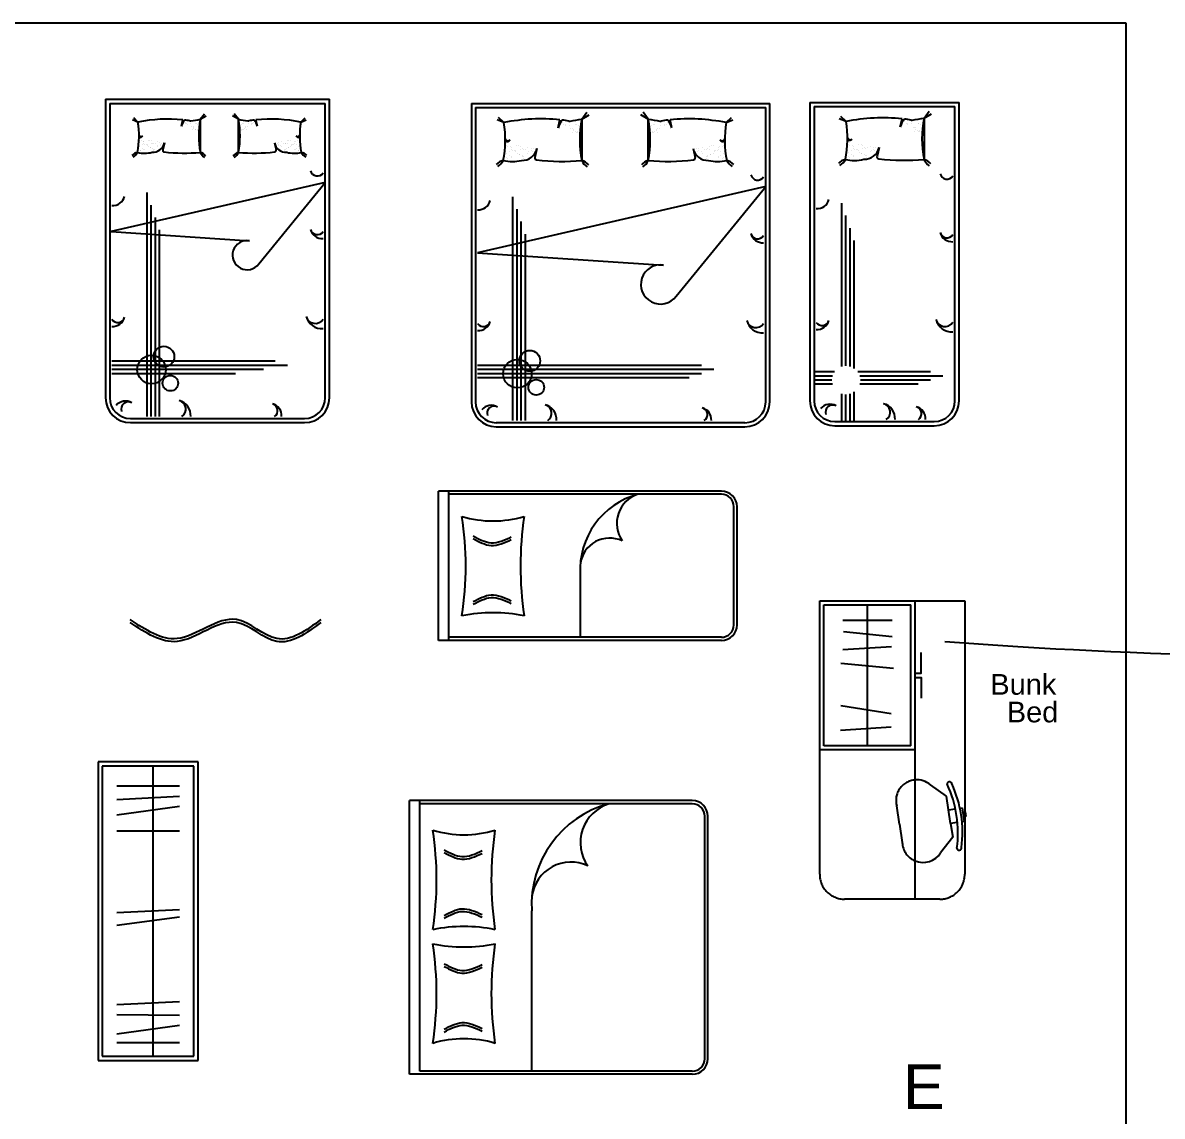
# Model space of a CAD drawing. Header units: metres. Extents: x 3586 to 7307, y 3108 to 6437.
# Drawn here: x 4051.414 to 4052.175, y 3261.64 to 3262.37 of the extents above; entities that cross this region are included whole.
import ezdxf

# ---------------------------------------------------------------- set-up
doc = ezdxf.new("R2010")
doc.units = ezdxf.units.M
doc.linetypes.add('ACAD_ISO03W100', pattern=[30, 12, -18])
doc.layers.add('FURNITURE', color=40, linetype='Continuous')
doc.styles.get("Standard").update_dxf_attribs({"font": 'arial.ttf'})

msp = doc.modelspace()

# ---------------------------------------------------------------- linework, layer by layer
for p, q in [((4050.73309, 3262.36975), (4052.15091, 3262.36975)), ((4052.15091, 3262.36975), (4052.15091, 3261.08628)), ((4051.69211, 3261.9575), (4051.69211, 3262.05711)), ((4051.88096, 3262.05711), (4051.69211, 3262.05711)), ((4051.69903, 3261.9575), (4051.69903, 3262.05711)), ((4051.88096, 3262.05504), (4051.69903, 3262.05504)), ((4051.88926, 3261.96788), (4051.88926, 3262.04674)), ((4051.89134, 3261.96788), (4051.89134, 3262.04674)), ((4051.78668, 3262.00148), (4051.78668, 3261.95957)), ((4051.88096, 3261.9575), (4051.69211, 3261.9575)), ((4051.88096, 3261.95957), (4051.69903, 3261.95957)), ((4051.8615, 3261.85054), (4051.67265, 3261.85054)), ((4051.67265, 3261.66792), (4051.67265, 3261.85054)), ((4051.67956, 3261.66999), (4051.67956, 3261.85054)), ((4051.8615, 3261.84847), (4051.67956, 3261.84847)), ((4051.8698, 3261.67829), (4051.8698, 3261.84017)), ((4051.87188, 3261.67829), (4051.87188, 3261.84017)), ((4051.75432, 3261.66999), (4051.75432, 3261.77706)), ((4051.8615, 3261.66792), (4051.67265, 3261.66792)), ((4051.8615, 3261.66999), (4051.67956, 3261.66999))]:
    msp.add_line(p, q)
for centre, radius, start, end in [((4051.88096, 3262.04674), 0.01038, 0, 90), ((4051.83878, 3262.0046), 0.05219, 104.88742, 183.42478), ((4051.8314, 3262.03559), 0.02036, 107.23259, 215.09009), ((4051.88096, 3262.04674), 0.0083, 0, 90), ((4051.48973, 3262.00712), 0.2205, 351.33899, 8.66101), ((4051.72847, 3262.10843), 0.0712, 253.05424, 286.94576), ((4051.972, 3262.00712), 0.22524, 171.52248, 188.47752), ((4051.80624, 3262.00617), 0.01965, 64.3533, 172.88125), ((4051.72847, 3261.8718), 0.1042, 78.51232, 101.48768), ((4051.88096, 3261.96788), 0.01038, 270, 0), ((4051.88096, 3261.96788), 0.0083, 270, 0), ((4051.8615, 3261.84017), 0.01038, 0, 90), ((4051.82379, 3261.78122), 0.06959, 104.88742, 183.42478), ((4051.81395, 3261.82254), 0.02715, 107.23259, 215.09009), ((4051.8615, 3261.84017), 0.0083, 0, 90), ((4051.70901, 3261.89896), 0.0712, 253.05424, 286.94576), ((4051.47027, 3261.79765), 0.2205, 351.33899, 8.66101), ((4051.95253, 3261.79765), 0.22524, 171.52248, 188.47752), ((4051.7804, 3261.78332), 0.0262, 64.3533, 172.88125), ((4051.70901, 3261.66232), 0.1042, 78.51232, 101.48768), ((4051.70901, 3261.85708), 0.1042, 258.51232, 281.48768), ((4051.47027, 3261.72176), 0.2205, 351.33899, 8.66101), ((4051.95253, 3261.72176), 0.22524, 171.52248, 188.47752), ((4051.70901, 3261.62044), 0.0712, 73.05424, 106.94576), ((4051.8615, 3261.67829), 0.01038, 270, 0), ((4051.8615, 3261.67829), 0.0083, 270, 0)]:
    msp.add_arc(centre, radius, start, end)
for points in [[(4051.71529, 3262.0272), (4051.72713, 3262.0227), (4051.74066, 3262.02664)], [(4051.71529, 3262.02542), (4051.72713, 3262.02091), (4051.74066, 3262.02485)], [(4051.71529, 3261.98338), (4051.72713, 3261.98789), (4051.74066, 3261.98395)], [(4051.71529, 3261.9816), (4051.72713, 3261.9861), (4051.74066, 3261.98216)], [(4051.61354, 3261.97138), (4051.584, 3261.95871), (4051.55718, 3261.97138), (4051.51762, 3261.95871), (4051.48625, 3261.97138)], [(4051.61354, 3261.96943), (4051.584, 3261.95676), (4051.55718, 3261.96943), (4051.51762, 3261.95676), (4051.48625, 3261.96943)], [(4051.69583, 3261.81773), (4051.70767, 3261.81323), (4051.7212, 3261.81717)], [(4051.69583, 3261.81595), (4051.70767, 3261.81144), (4051.7212, 3261.81538)], [(4051.69583, 3261.77391), (4051.70767, 3261.77842), (4051.7212, 3261.77447)], [(4051.69583, 3261.77213), (4051.70767, 3261.77663), (4051.7212, 3261.77269)], [(4051.69583, 3261.74173), (4051.70767, 3261.73722), (4051.7212, 3261.74116)], [(4051.69583, 3261.73994), (4051.70767, 3261.73544), (4051.7212, 3261.73938)], [(4051.69583, 3261.69791), (4051.70767, 3261.70241), (4051.7212, 3261.69847)], [(4051.69583, 3261.69612), (4051.70767, 3261.70063), (4051.7212, 3261.69669)]]:
    msp.add_spline(points, degree=3)
at = {"start_tangent": (0.997724, -0.067434), "end_tangent": (-1, 0)}
msp.add_spline([(4052.03012, 3261.95671), (4052.08237, 3261.95318), (4052.70148, 3261.9358)], degree=3, dxfattribs=at)
at = {"layer": 'FURNITURE'}
for p, q in [((4051.46975, 3262.31868), (4051.46975, 3262.11945)), ((4051.46975, 3262.31868), (4051.61917, 3262.31868)), ((4051.47252, 3262.31591), (4051.47252, 3262.11945)), ((4051.47252, 3262.31591), (4051.6164, 3262.31591)), ((4051.6164, 3262.11945), (4051.6164, 3262.31591)), ((4051.61917, 3262.11945), (4051.61917, 3262.31868)), ((4051.71402, 3262.31591), (4051.71402, 3262.11668)), ((4051.71402, 3262.31591), (4051.91325, 3262.31591)), ((4051.91325, 3262.11668), (4051.91325, 3262.31591)), ((4051.94001, 3262.31662), (4051.94001, 3262.11739)), ((4051.94001, 3262.31662), (4052.03963, 3262.31662)), ((4052.03963, 3262.11739), (4052.03963, 3262.31662)), ((4051.53302, 3262.30535), (4051.53576, 3262.309)), ((4051.53302, 3262.30535), (4051.53695, 3262.30761)), ((4051.55846, 3262.30535), (4051.55453, 3262.30761)), ((4051.55846, 3262.30535), (4051.55572, 3262.309)), ((4051.71679, 3262.31314), (4051.71679, 3262.11668)), ((4051.71679, 3262.31314), (4051.91048, 3262.31314)), ((4051.78774, 3262.30546), (4051.79116, 3262.31002)), ((4051.78774, 3262.30546), (4051.79265, 3262.30829)), ((4051.83203, 3262.30546), (4051.82712, 3262.30829)), ((4051.83203, 3262.30546), (4051.82861, 3262.31002)), ((4051.91048, 3262.11668), (4051.91048, 3262.31314)), ((4051.94278, 3262.31386), (4051.94278, 3262.11739)), ((4051.94278, 3262.31386), (4052.03686, 3262.31386)), ((4051.96414, 3262.30386), (4051.9606, 3262.30727)), ((4052.01619, 3262.30617), (4052.01962, 3262.31073)), ((4052.01619, 3262.30617), (4052.02111, 3262.309)), ((4052.03686, 3262.11739), (4052.03686, 3262.31386)), ((4051.49138, 3262.3035), (4051.48773, 3262.30494)), ((4051.49138, 3262.3035), (4051.48854, 3262.30623)), ((4051.52035, 3262.30072), (4051.52135, 3262.30498)), ((4051.5212, 3262.30032), (4051.5212, 3262.30032)), ((4051.52166, 3262.30329), (4051.52166, 3262.30329)), ((4051.52281, 3262.30344), (4051.52281, 3262.30344)), ((4051.5234, 3262.30261), (4051.5234, 3262.30261)), ((4051.52366, 3262.3046), (4051.52366, 3262.3046)), ((4051.52405, 3262.30251), (4051.52405, 3262.30251)), ((4051.52407, 3262.30423), (4051.52407, 3262.30423)), ((4051.52433, 3262.30201), (4051.52433, 3262.30201)), ((4051.52582, 3262.30384), (4051.52582, 3262.30384)), ((4051.52628, 3262.30221), (4051.52628, 3262.30221)), ((4051.52718, 3262.30053), (4051.52718, 3262.30053)), ((4051.52762, 3262.30407), (4051.52762, 3262.30407)), ((4051.5282, 3262.30045), (4051.5282, 3262.30045)), ((4051.52861, 3262.30007), (4051.52861, 3262.30007)), ((4051.52872, 3262.29922), (4051.52872, 3262.29922)), ((4051.52877, 3262.30423), (4051.52877, 3262.30423)), ((4051.52985, 3262.30258), (4051.52985, 3262.30258)), ((4051.53029, 3262.30262), (4051.53029, 3262.30262)), ((4051.53123, 3262.30202), (4051.53123, 3262.30202)), ((4051.53178, 3262.30462), (4051.53178, 3262.30462)), ((4051.5327, 3262.30477), (4051.5327, 3262.30477)), ((4051.57113, 3262.30072), (4051.57013, 3262.30498)), ((4051.6001, 3262.3035), (4051.60294, 3262.30623)), ((4051.6001, 3262.3035), (4051.60375, 3262.30494)), ((4051.73569, 3262.30315), (4051.73113, 3262.30494)), ((4051.73569, 3262.30315), (4051.73214, 3262.30656)), ((4051.7719, 3262.29967), (4051.77315, 3262.30499)), ((4051.77296, 3262.29917), (4051.77296, 3262.29917)), ((4051.77354, 3262.30288), (4051.77354, 3262.30288)), ((4051.77498, 3262.30307), (4051.77498, 3262.30307)), ((4051.77571, 3262.30203), (4051.77571, 3262.30203)), ((4051.77604, 3262.30452), (4051.77604, 3262.30452)), ((4051.77653, 3262.3019), (4051.77653, 3262.3019)), ((4051.77655, 3262.30406), (4051.77655, 3262.30406)), ((4051.77688, 3262.30128), (4051.77688, 3262.30128)), ((4051.77874, 3262.30357), (4051.77874, 3262.30357)), ((4051.77931, 3262.30153), (4051.77931, 3262.30153)), ((4051.78044, 3262.29943), (4051.78044, 3262.29943)), ((4051.78099, 3262.30386), (4051.78099, 3262.30386)), ((4051.78172, 3262.29933), (4051.78172, 3262.29933)), ((4051.78243, 3262.30405), (4051.78243, 3262.30405)), ((4051.78377, 3262.302), (4051.78377, 3262.302)), ((4051.78433, 3262.30204), (4051.78433, 3262.30204)), ((4051.7855, 3262.3013), (4051.7855, 3262.3013)), ((4051.78619, 3262.30455), (4051.78619, 3262.30455)), ((4051.78734, 3262.30473), (4051.78734, 3262.30473)), ((4051.84787, 3262.29967), (4051.84662, 3262.30499)), ((4051.88408, 3262.30315), (4051.88763, 3262.30656)), ((4051.88408, 3262.30315), (4051.88864, 3262.30494)), ((4051.96414, 3262.30386), (4051.95959, 3262.30565)), ((4052.00036, 3262.30038), (4052.00161, 3262.30571)), ((4052.00142, 3262.29988), (4052.00142, 3262.29988)), ((4052.002, 3262.3036), (4052.002, 3262.3036)), ((4052.00344, 3262.30378), (4052.00344, 3262.30378)), ((4052.00417, 3262.30274), (4052.00417, 3262.30274)), ((4052.0045, 3262.30524), (4052.0045, 3262.30524)), ((4052.00499, 3262.30261), (4052.00499, 3262.30261)), ((4052.00501, 3262.30477), (4052.00501, 3262.30477)), ((4052.00533, 3262.302), (4052.00533, 3262.302)), ((4052.0072, 3262.30428), (4052.0072, 3262.30428)), ((4052.00776, 3262.30225), (4052.00776, 3262.30225)), ((4052.00889, 3262.30015), (4052.00889, 3262.30015)), ((4052.00945, 3262.30458), (4052.00945, 3262.30458)), ((4052.01017, 3262.30004), (4052.01017, 3262.30004)), ((4052.01068, 3262.29957), (4052.01068, 3262.29957)), ((4052.01089, 3262.30477), (4052.01089, 3262.30477)), ((4052.01223, 3262.30271), (4052.01223, 3262.30271)), ((4052.01278, 3262.30276), (4052.01278, 3262.30276)), ((4052.01395, 3262.30201), (4052.01395, 3262.30201)), ((4052.01464, 3262.30526), (4052.01464, 3262.30526)), ((4052.0158, 3262.30544), (4052.0158, 3262.30544)), ((4051.493, 3262.2925), (4051.493, 3262.2925)), ((4051.52786, 3262.29837), (4051.52786, 3262.29837)), ((4051.52966, 3262.29861), (4051.52966, 3262.29861)), ((4051.52999, 3262.29831), (4051.52999, 3262.29831)), ((4051.53081, 3262.29876), (4051.53081, 3262.29876)), ((4051.53081, 3262.29805), (4051.53081, 3262.29805)), ((4051.78129, 3262.29674), (4051.78129, 3262.29674)), ((4051.78223, 3262.29886), (4051.78223, 3262.29886)), ((4051.78236, 3262.29779), (4051.78236, 3262.29779)), ((4051.78354, 3262.29704), (4051.78354, 3262.29704)), ((4051.78395, 3262.29666), (4051.78395, 3262.29666)), ((4051.78498, 3262.29723), (4051.78498, 3262.29723)), ((4051.78498, 3262.29634), (4051.78498, 3262.29634)), ((4052.00975, 3262.29745), (4052.00975, 3262.29745)), ((4052.01082, 3262.2985), (4052.01082, 3262.2985)), ((4052.012, 3262.29775), (4052.012, 3262.29775)), ((4052.0124, 3262.29738), (4052.0124, 3262.29738)), ((4052.01344, 3262.29794), (4052.01344, 3262.29794)), ((4052.01344, 3262.29705), (4052.01344, 3262.29705)), ((4051.49251, 3262.29146), (4051.49251, 3262.29146)), ((4051.49259, 3262.29148), (4051.49259, 3262.29148)), ((4051.49273, 3262.28721), (4051.49273, 3262.28721)), ((4051.49281, 3262.28463), (4051.49281, 3262.28463)), ((4051.49322, 3262.28426), (4051.49322, 3262.28426)), ((4051.49344, 3262.29086), (4051.49344, 3262.29086)), ((4051.49415, 3262.28821), (4051.49415, 3262.28821)), ((4051.49429, 3262.28591), (4051.49429, 3262.28591)), ((4051.49493, 3262.29073), (4051.49493, 3262.29073)), ((4051.49523, 3262.28532), (4051.49523, 3262.28532)), ((4051.49534, 3262.29036), (4051.49534, 3262.29036)), ((4051.4954, 3262.28926), (4051.4954, 3262.28926)), ((4051.49553, 3262.28499), (4051.49553, 3262.28499)), ((4051.49595, 3262.28844), (4051.49595, 3262.28844)), ((4051.4971, 3262.28859), (4051.4971, 3262.28859)), ((4051.49754, 3262.28834), (4051.49754, 3262.28834)), ((4051.49783, 3262.28807), (4051.49783, 3262.28807)), ((4051.49825, 3262.29145), (4051.49825, 3262.29145)), ((4051.49839, 3262.28718), (4051.49839, 3262.28718)), ((4051.4994, 3262.29147), (4051.4994, 3262.29147)), ((4051.49947, 3262.28657), (4051.49947, 3262.28657)), ((4051.49987, 3262.2862), (4051.49987, 3262.2862)), ((4051.50011, 3262.28899), (4051.50011, 3262.28899)), ((4051.50033, 3262.29087), (4051.50033, 3262.29087)), ((4051.50119, 3262.28593), (4051.50119, 3262.28593)), ((4051.50137, 3262.28947), (4051.50137, 3262.28947)), ((4051.50151, 3262.28521), (4051.50151, 3262.28521)), ((4051.50191, 3262.28923), (4051.50191, 3262.28923)), ((4051.50208, 3262.28418), (4051.50208, 3262.28418)), ((4051.50212, 3262.28533), (4051.50212, 3262.28533)), ((4051.50306, 3262.28938), (4051.50306, 3262.28938)), ((4051.50418, 3262.28726), (4051.50418, 3262.28726)), ((4051.5042, 3262.29028), (4051.5042, 3262.29028)), ((4051.50472, 3262.28808), (4051.50472, 3262.28808)), ((4051.50607, 3262.28977), (4051.50607, 3262.28977)), ((4051.50612, 3262.28852), (4051.50612, 3262.28852)), ((4051.50653, 3262.28814), (4051.50653, 3262.28814)), ((4051.50704, 3262.28945), (4051.50704, 3262.28945)), ((4051.50902, 3262.28962), (4051.50792, 3262.28493)), ((4051.58247, 3262.28962), (4051.58357, 3262.28493)), ((4051.7371, 3262.28809), (4051.7371, 3262.28809)), ((4051.7372, 3262.28812), (4051.7372, 3262.28812)), ((4051.73772, 3262.28939), (4051.73772, 3262.28939)), ((4051.73826, 3262.28735), (4051.73826, 3262.28735)), ((4051.73915, 3262.28403), (4051.73915, 3262.28403)), ((4051.74012, 3262.28718), (4051.74012, 3262.28718)), ((4051.74063, 3262.28672), (4051.74063, 3262.28672)), ((4051.74071, 3262.28534), (4051.74071, 3262.28534)), ((4051.7414, 3262.28432), (4051.7414, 3262.28432)), ((4051.74284, 3262.28451), (4051.74284, 3262.28451)), ((4051.74339, 3262.28419), (4051.74339, 3262.28419)), ((4051.74427, 3262.28808), (4051.74427, 3262.28808)), ((4051.74571, 3262.28811), (4051.74571, 3262.28811)), ((4051.7466, 3262.28501), (4051.7466, 3262.28501)), ((4051.74688, 3262.28736), (4051.74688, 3262.28736)), ((4051.74818, 3262.28561), (4051.74818, 3262.28561)), ((4051.74885, 3262.2853), (4051.74885, 3262.2853)), ((4051.75029, 3262.28549), (4051.75029, 3262.28549)), ((4051.75171, 3262.28662), (4051.75171, 3262.28662)), ((4051.75405, 3262.28599), (4051.75405, 3262.28599)), ((4051.75411, 3262.28442), (4051.75411, 3262.28442)), ((4051.75462, 3262.28395), (4051.75462, 3262.28395)), ((4051.75526, 3262.28558), (4051.75526, 3262.28558)), ((4051.75774, 3262.28579), (4051.75636, 3262.27993)), ((4051.86203, 3262.28579), (4051.86341, 3262.27993)), ((4051.96555, 3262.2888), (4051.96555, 3262.2888)), ((4051.96565, 3262.28883), (4051.96565, 3262.28883)), ((4051.96617, 3262.2901), (4051.96617, 3262.2901)), ((4051.96672, 3262.28806), (4051.96672, 3262.28806)), ((4051.96761, 3262.28474), (4051.96761, 3262.28474)), ((4051.96858, 3262.2879), (4051.96858, 3262.2879)), ((4051.96909, 3262.28743), (4051.96909, 3262.28743)), ((4051.96916, 3262.28606), (4051.96916, 3262.28606)), ((4051.96986, 3262.28504), (4051.96986, 3262.28504)), ((4051.9713, 3262.28522), (4051.9713, 3262.28522)), ((4051.97185, 3262.28491), (4051.97185, 3262.28491)), ((4051.9722, 3262.28457), (4051.9722, 3262.28457)), ((4051.97273, 3262.28879), (4051.97273, 3262.28879)), ((4051.97417, 3262.28882), (4051.97417, 3262.28882)), ((4051.97506, 3262.28572), (4051.97506, 3262.28572)), ((4051.97534, 3262.28808), (4051.97534, 3262.28808)), ((4051.97664, 3262.28633), (4051.97664, 3262.28633)), ((4051.97731, 3262.28602), (4051.97731, 3262.28602)), ((4051.97875, 3262.28621), (4051.97875, 3262.28621)), ((4051.98016, 3262.28733), (4051.98016, 3262.28733)), ((4051.98082, 3262.28458), (4051.98082, 3262.28458)), ((4051.98251, 3262.2867), (4051.98251, 3262.2867)), ((4051.98257, 3262.28513), (4051.98257, 3262.28513)), ((4051.98308, 3262.28466), (4051.98308, 3262.28466)), ((4051.98372, 3262.28629), (4051.98372, 3262.28629)), ((4051.98619, 3262.2865), (4051.98482, 3262.28064)), ((4051.49287, 3262.28295), (4051.49287, 3262.28295)), ((4051.49619, 3262.28274), (4051.49619, 3262.28274)), ((4051.49799, 3262.28298), (4051.49799, 3262.28298)), ((4051.49853, 3262.28292), (4051.49853, 3262.28292)), ((4051.49914, 3262.28313), (4051.49914, 3262.28313)), ((4051.50215, 3262.28353), (4051.50215, 3262.28353)), ((4051.73737, 3262.28278), (4051.73737, 3262.28278)), ((4051.73748, 3262.27956), (4051.73748, 3262.27956)), ((4051.73754, 3262.27745), (4051.73754, 3262.27745)), ((4051.73799, 3262.27909), (4051.73799, 3262.27909)), ((4051.73933, 3262.28116), (4051.73933, 3262.28116)), ((4051.7405, 3262.28042), (4051.7405, 3262.28042)), ((4051.74088, 3262.28001), (4051.74088, 3262.28001)), ((4051.7417, 3262.2772), (4051.7417, 3262.2772)), ((4051.74375, 3262.28385), (4051.74375, 3262.28385)), ((4051.74395, 3262.27749), (4051.74395, 3262.27749)), ((4051.74445, 3262.28275), (4051.74445, 3262.28275)), ((4051.74462, 3262.27742), (4051.74462, 3262.27742)), ((4051.74539, 3262.27768), (4051.74539, 3262.27768)), ((4051.7458, 3262.28199), (4051.7458, 3262.28199)), ((4051.74631, 3262.28152), (4051.74631, 3262.28152)), ((4051.74795, 3262.28118), (4051.74795, 3262.28118)), ((4051.74835, 3262.28028), (4051.74835, 3262.28028)), ((4051.74906, 3262.279), (4051.74906, 3262.279)), ((4051.74911, 3262.28043), (4051.74911, 3262.28043)), ((4051.74915, 3262.27818), (4051.74915, 3262.27818)), ((4051.75169, 3262.28284), (4051.75169, 3262.28284)), ((4051.75236, 3262.28387), (4051.75236, 3262.28387)), ((4051.96583, 3262.2835), (4051.96583, 3262.2835)), ((4051.96593, 3262.28027), (4051.96593, 3262.28027)), ((4051.966, 3262.27816), (4051.966, 3262.27816)), ((4051.96644, 3262.2798), (4051.96644, 3262.2798)), ((4051.96779, 3262.28187), (4051.96779, 3262.28187)), ((4051.96895, 3262.28113), (4051.96895, 3262.28113)), ((4051.96934, 3262.28073), (4051.96934, 3262.28073)), ((4051.97016, 3262.27791), (4051.97016, 3262.27791)), ((4051.97241, 3262.27821), (4051.97241, 3262.27821)), ((4051.9729, 3262.28346), (4051.9729, 3262.28346)), ((4051.97308, 3262.27813), (4051.97308, 3262.27813)), ((4051.97385, 3262.2784), (4051.97385, 3262.2784)), ((4051.97425, 3262.2827), (4051.97425, 3262.2827)), ((4051.97476, 3262.28223), (4051.97476, 3262.28223)), ((4051.9764, 3262.28189), (4051.9764, 3262.28189)), ((4051.97681, 3262.28099), (4051.97681, 3262.28099)), ((4051.97752, 3262.27971), (4051.97752, 3262.27971)), ((4051.97757, 3262.28115), (4051.97757, 3262.28115)), ((4051.97761, 3262.27889), (4051.97761, 3262.27889)), ((4051.98015, 3262.28355), (4051.98015, 3262.28355)), ((4051.48635, 3262.10562), (4051.60257, 3262.10562)), ((4051.48635, 3262.10285), (4051.60257, 3262.10285)), ((4051.73062, 3262.10285), (4051.89665, 3262.10285)), ((4051.95662, 3262.10356), (4052.02303, 3262.10356)), ((4051.73062, 3262.10008), (4051.89665, 3262.10008)), ((4051.95662, 3262.10079), (4052.02303, 3262.10079)), ((4051.94931, 3261.88715), (4051.94931, 3261.98123)), ((4051.94931, 3261.98123), (4052.00742, 3261.98123)), ((4051.97837, 3261.88715), (4051.97837, 3261.98123)), ((4051.99484, 3261.97087), (4051.96205, 3261.97087)), ((4051.96238, 3261.9635), (4051.99484, 3261.96015)), ((4051.9945, 3261.95312), (4051.96205, 3261.95111)), ((4051.96071, 3261.94241), (4051.99584, 3261.93906)), ((4051.99417, 3261.90858), (4051.96071, 3261.91394)), ((4051.96037, 3261.89753), (4051.99417, 3261.89988)), ((4052.01019, 3261.88438), (4051.94655, 3261.88438)), ((4052.00742, 3261.88715), (4051.94931, 3261.88715)), ((4051.46482, 3261.87635), (4051.46482, 3261.67712)), ((4051.5315, 3261.87635), (4051.46482, 3261.87635)), ((4051.46759, 3261.87358), (4051.46759, 3261.67989)), ((4051.52874, 3261.87358), (4051.46759, 3261.87358)), ((4051.50162, 3261.67989), (4051.50162, 3261.87358)), ((4051.52874, 3261.67989), (4051.52874, 3261.87358)), ((4051.5315, 3261.67712), (4051.5315, 3261.87635)), ((4051.51905, 3261.86025), (4051.47727, 3261.86025)), ((4052.03117, 3261.85358), (4052.02042, 3261.86108)), ((4051.47727, 3261.85125), (4051.51905, 3261.8536)), ((4052.03255, 3261.84444), (4052.03117, 3261.85358)), ((4051.47727, 3261.84103), (4051.51905, 3261.84684)), ((4052.03247, 3261.84443), (4052.03704, 3261.84512)), ((4052.03386, 3261.83529), (4052.03247, 3261.84443)), ((4052.04017, 3261.8456), (4052.04169, 3261.84583)), ((4052.04169, 3261.84583), (4052.04308, 3261.83669)), ((4052.04216, 3261.84279), (4052.04368, 3261.84302)), ((4052.04368, 3261.84302), (4052.04414, 3261.83997)), ((4052.03843, 3261.83599), (4052.03386, 3261.83529)), ((4052.03394, 3261.8353), (4052.03533, 3261.82616)), ((4052.04308, 3261.83669), (4052.04156, 3261.83646)), ((4052.04414, 3261.83997), (4052.04262, 3261.83974)), ((4051.47727, 3261.8303), (4051.51905, 3261.8303)), ((4052.03533, 3261.82616), (4052.02729, 3261.81582)), ((4051.47727, 3261.7759), (4051.51905, 3261.77783)), ((4051.47727, 3261.7674), (4051.51905, 3261.77308)), ((4051.47727, 3261.71457), (4051.51905, 3261.7165)), ((4051.47727, 3261.70771), (4051.51905, 3261.70733)), ((4051.47727, 3261.69499), (4051.51905, 3261.70067)), ((4051.51905, 3261.68886), (4051.47727, 3261.68886)), ((4051.46482, 3261.67712), (4051.5315, 3261.67712)), ((4051.46759, 3261.67989), (4051.52874, 3261.67989))]:
    msp.add_line(p, q, dxfattribs=at)
at = {"layer": 'FURNITURE', "color": 252}
for p, q in [((4051.55878, 3262.30477), (4051.55878, 3262.30477)), ((4051.5597, 3262.30462), (4051.5597, 3262.30462)), ((4051.56026, 3262.30202), (4051.56026, 3262.30202)), ((4051.56119, 3262.30262), (4051.56119, 3262.30262)), ((4051.56163, 3262.30258), (4051.56163, 3262.30258)), ((4051.56271, 3262.30423), (4051.56271, 3262.30423)), ((4051.56276, 3262.29922), (4051.56276, 3262.29922)), ((4051.56287, 3262.30007), (4051.56287, 3262.30007)), ((4051.56328, 3262.30045), (4051.56328, 3262.30045)), ((4051.56386, 3262.30407), (4051.56386, 3262.30407)), ((4051.5643, 3262.30053), (4051.5643, 3262.30053)), ((4051.56521, 3262.30221), (4051.56521, 3262.30221)), ((4051.56566, 3262.30384), (4051.56566, 3262.30384)), ((4051.56715, 3262.30201), (4051.56715, 3262.30201)), ((4051.56741, 3262.30423), (4051.56741, 3262.30423)), ((4051.56743, 3262.30251), (4051.56743, 3262.30251)), ((4051.56782, 3262.3046), (4051.56782, 3262.3046)), ((4051.56808, 3262.30261), (4051.56808, 3262.30261)), ((4051.56867, 3262.30344), (4051.56867, 3262.30344)), ((4051.56982, 3262.30329), (4051.56982, 3262.30329)), ((4051.57028, 3262.30032), (4051.57028, 3262.30032)), ((4051.83243, 3262.30473), (4051.83243, 3262.30473)), ((4051.83358, 3262.30455), (4051.83358, 3262.30455)), ((4051.83428, 3262.3013), (4051.83428, 3262.3013)), ((4051.83544, 3262.30204), (4051.83544, 3262.30204)), ((4051.836, 3262.302), (4051.836, 3262.302)), ((4051.83734, 3262.30405), (4051.83734, 3262.30405)), ((4051.83806, 3262.29933), (4051.83806, 3262.29933)), ((4051.83878, 3262.30386), (4051.83878, 3262.30386)), ((4051.83933, 3262.29943), (4051.83933, 3262.29943)), ((4051.84046, 3262.30153), (4051.84046, 3262.30153)), ((4051.84103, 3262.30357), (4051.84103, 3262.30357)), ((4051.84289, 3262.30128), (4051.84289, 3262.30128)), ((4051.84322, 3262.30406), (4051.84322, 3262.30406)), ((4051.84324, 3262.3019), (4051.84324, 3262.3019)), ((4051.84373, 3262.30452), (4051.84373, 3262.30452)), ((4051.84406, 3262.30203), (4051.84406, 3262.30203)), ((4051.84479, 3262.30307), (4051.84479, 3262.30307)), ((4051.84623, 3262.30288), (4051.84623, 3262.30288)), ((4051.84681, 3262.29917), (4051.84681, 3262.29917)), ((4051.56067, 3262.29876), (4051.56067, 3262.29876)), ((4051.56067, 3262.29805), (4051.56067, 3262.29805)), ((4051.5615, 3262.29831), (4051.5615, 3262.29831)), ((4051.56182, 3262.29861), (4051.56182, 3262.29861)), ((4051.56362, 3262.29837), (4051.56362, 3262.29837)), ((4051.59848, 3262.2925), (4051.59848, 3262.2925)), ((4051.83479, 3262.29723), (4051.83479, 3262.29723)), ((4051.83479, 3262.29634), (4051.83479, 3262.29634)), ((4051.83582, 3262.29666), (4051.83582, 3262.29666)), ((4051.83623, 3262.29704), (4051.83623, 3262.29704)), ((4051.83741, 3262.29779), (4051.83741, 3262.29779)), ((4051.83755, 3262.29886), (4051.83755, 3262.29886)), ((4051.83848, 3262.29674), (4051.83848, 3262.29674)), ((4051.58445, 3262.28945), (4051.58445, 3262.28945)), ((4051.58495, 3262.28814), (4051.58495, 3262.28814)), ((4051.58536, 3262.28852), (4051.58536, 3262.28852)), ((4051.58541, 3262.28977), (4051.58541, 3262.28977)), ((4051.58676, 3262.28808), (4051.58676, 3262.28808)), ((4051.58729, 3262.29028), (4051.58729, 3262.29028)), ((4051.5873, 3262.28726), (4051.5873, 3262.28726)), ((4051.58842, 3262.28938), (4051.58842, 3262.28938)), ((4051.58936, 3262.28533), (4051.58936, 3262.28533)), ((4051.58941, 3262.28418), (4051.58941, 3262.28418)), ((4051.58957, 3262.28923), (4051.58957, 3262.28923)), ((4051.58997, 3262.28521), (4051.58997, 3262.28521)), ((4051.59011, 3262.28947), (4051.59011, 3262.28947)), ((4051.5903, 3262.28593), (4051.5903, 3262.28593)), ((4051.59115, 3262.29087), (4051.59115, 3262.29087)), ((4051.59137, 3262.28899), (4051.59137, 3262.28899)), ((4051.59161, 3262.2862), (4051.59161, 3262.2862)), ((4051.59202, 3262.28657), (4051.59202, 3262.28657)), ((4051.59208, 3262.29147), (4051.59208, 3262.29147)), ((4051.59309, 3262.28718), (4051.59309, 3262.28718)), ((4051.59323, 3262.29145), (4051.59323, 3262.29145)), ((4051.59366, 3262.28807), (4051.59366, 3262.28807)), ((4051.59394, 3262.28834), (4051.59394, 3262.28834)), ((4051.59438, 3262.28859), (4051.59438, 3262.28859)), ((4051.59553, 3262.28844), (4051.59553, 3262.28844)), ((4051.59595, 3262.28499), (4051.59595, 3262.28499)), ((4051.59609, 3262.28926), (4051.59609, 3262.28926)), ((4051.59615, 3262.29036), (4051.59615, 3262.29036)), ((4051.59626, 3262.28532), (4051.59626, 3262.28532)), ((4051.59655, 3262.29073), (4051.59655, 3262.29073)), ((4051.59719, 3262.28591), (4051.59719, 3262.28591)), ((4051.59733, 3262.28821), (4051.59733, 3262.28821)), ((4051.59804, 3262.29086), (4051.59804, 3262.29086)), ((4051.59826, 3262.28426), (4051.59826, 3262.28426)), ((4051.59867, 3262.28463), (4051.59867, 3262.28463)), ((4051.59876, 3262.28721), (4051.59876, 3262.28721)), ((4051.5989, 3262.29148), (4051.5989, 3262.29148)), ((4051.59898, 3262.29146), (4051.59898, 3262.29146)), ((4051.86451, 3262.28558), (4051.86451, 3262.28558)), ((4051.86515, 3262.28395), (4051.86515, 3262.28395)), ((4051.86566, 3262.28442), (4051.86566, 3262.28442)), ((4051.86572, 3262.28599), (4051.86572, 3262.28599)), ((4051.86806, 3262.28662), (4051.86806, 3262.28662)), ((4051.86948, 3262.28549), (4051.86948, 3262.28549)), ((4051.87092, 3262.2853), (4051.87092, 3262.2853)), ((4051.87159, 3262.28561), (4051.87159, 3262.28561)), ((4051.87289, 3262.28736), (4051.87289, 3262.28736)), ((4051.87317, 3262.28501), (4051.87317, 3262.28501)), ((4051.87406, 3262.28811), (4051.87406, 3262.28811)), ((4051.8755, 3262.28808), (4051.8755, 3262.28808)), ((4051.87638, 3262.28419), (4051.87638, 3262.28419)), ((4051.87693, 3262.28451), (4051.87693, 3262.28451)), ((4051.87837, 3262.28432), (4051.87837, 3262.28432)), ((4051.87906, 3262.28534), (4051.87906, 3262.28534)), ((4051.87914, 3262.28672), (4051.87914, 3262.28672)), ((4051.87965, 3262.28718), (4051.87965, 3262.28718)), ((4051.88062, 3262.28403), (4051.88062, 3262.28403)), ((4051.88151, 3262.28735), (4051.88151, 3262.28735)), ((4051.88205, 3262.28939), (4051.88205, 3262.28939)), ((4051.88257, 3262.28812), (4051.88257, 3262.28812)), ((4051.88267, 3262.28809), (4051.88267, 3262.28809)), ((4051.58933, 3262.28353), (4051.58933, 3262.28353)), ((4051.59234, 3262.28313), (4051.59234, 3262.28313)), ((4051.59296, 3262.28292), (4051.59296, 3262.28292)), ((4051.59349, 3262.28298), (4051.59349, 3262.28298)), ((4051.59529, 3262.28274), (4051.59529, 3262.28274)), ((4051.59862, 3262.28295), (4051.59862, 3262.28295)), ((4051.86741, 3262.28387), (4051.86741, 3262.28387)), ((4051.86808, 3262.28284), (4051.86808, 3262.28284)), ((4051.87062, 3262.27818), (4051.87062, 3262.27818)), ((4051.87066, 3262.28043), (4051.87066, 3262.28043)), ((4051.87071, 3262.279), (4051.87071, 3262.279)), ((4051.87142, 3262.28028), (4051.87142, 3262.28028)), ((4051.87182, 3262.28118), (4051.87182, 3262.28118)), ((4051.87346, 3262.28152), (4051.87346, 3262.28152)), ((4051.87397, 3262.28199), (4051.87397, 3262.28199)), ((4051.87438, 3262.27768), (4051.87438, 3262.27768)), ((4051.87515, 3262.27742), (4051.87515, 3262.27742)), ((4051.87532, 3262.28275), (4051.87532, 3262.28275)), ((4051.87582, 3262.27749), (4051.87582, 3262.27749)), ((4051.87602, 3262.28385), (4051.87602, 3262.28385)), ((4051.87807, 3262.2772), (4051.87807, 3262.2772)), ((4051.87889, 3262.28001), (4051.87889, 3262.28001)), ((4051.87927, 3262.28042), (4051.87927, 3262.28042)), ((4051.88044, 3262.28116), (4051.88044, 3262.28116)), ((4051.88178, 3262.27909), (4051.88178, 3262.27909)), ((4051.88223, 3262.27745), (4051.88223, 3262.27745)), ((4051.88229, 3262.27956), (4051.88229, 3262.27956)), ((4051.8824, 3262.28278), (4051.8824, 3262.28278)), ((4051.49747, 3262.107), (4051.49747, 3262.25642)), ((4051.74174, 3262.10423), (4051.74174, 3262.25365)), ((4051.50023, 3262.107), (4051.50023, 3262.24812)), ((4051.503, 3262.107), (4051.503, 3262.23982)), ((4051.74451, 3262.10423), (4051.74451, 3262.24535)), ((4051.50577, 3262.107), (4051.50577, 3262.23152)), ((4051.74727, 3262.10423), (4051.74727, 3262.23705)), ((4051.75004, 3262.10423), (4051.75004, 3262.22875)), ((4051.58298, 3262.14383), (4051.4739, 3262.14383)), ((4051.59116, 3262.14107), (4051.4739, 3262.14107)), ((4051.86759, 3262.14106), (4051.71817, 3262.14106)), ((4051.57518, 3262.1383), (4051.4739, 3262.1383)), ((4051.55659, 3262.13553), (4051.4739, 3262.13553)), ((4051.8759, 3262.1383), (4051.71817, 3262.1383)), ((4051.86759, 3262.13553), (4051.71817, 3262.13553)), ((4051.85929, 3262.13276), (4051.71817, 3262.13276))]:
    msp.add_line(p, q, dxfattribs=at)
at = {"layer": 'FURNITURE', "color": 253}
for p, q in [((4051.6164, 3262.26322), (4051.47354, 3262.23042)), ((4051.57204, 3262.20888), (4051.6164, 3262.26322)), ((4051.91048, 3262.26045), (4051.71817, 3262.2163)), ((4051.85077, 3262.18729), (4051.91048, 3262.26045)), ((4051.47354, 3262.23042), (4051.56575, 3262.2243)), ((4051.71817, 3262.2163), (4051.8423, 3262.20806))]:
    msp.add_line(p, q, dxfattribs=at)
at = {"layer": 'FURNITURE', "color": 251}
for p, q in [((4051.96127, 3262.14026), (4051.96127, 3262.24934)), ((4051.96403, 3262.14073), (4051.96403, 3262.24104)), ((4051.9668, 3262.14038), (4051.9668, 3262.23274)), ((4051.96957, 3262.1391), (4051.96957, 3262.22444)), ((4051.95651, 3262.13676), (4051.94278, 3262.13676)), ((4051.95514, 3262.13399), (4051.94278, 3262.13399)), ((4052.0205, 3262.13676), (4051.97198, 3262.13676)), ((4052.0288, 3262.13399), (4051.97334, 3262.13399)), ((4051.95473, 3262.13122), (4051.94278, 3262.13122)), ((4051.95514, 3262.12846), (4051.94278, 3262.12846)), ((4052.0122, 3262.12846), (4051.97334, 3262.12846)), ((4052.0205, 3262.13122), (4051.97375, 3262.13122)), ((4051.96127, 3262.10356), (4051.96127, 3262.12219)), ((4051.96403, 3262.10356), (4051.96403, 3262.12171)), ((4051.9668, 3262.10356), (4051.9668, 3262.12206)), ((4051.96957, 3262.10356), (4051.96957, 3262.12334))]:
    msp.add_line(p, q, dxfattribs=at)
at = {"layer": 'FURNITURE', "ltscale": 0.25}
for p, q in [((4052.00742, 3261.88715), (4052.00742, 3261.98123)), ((4052.01019, 3261.78477), (4052.01019, 3261.98399))]:
    msp.add_line(p, q, dxfattribs=at)
at = {"layer": 'FURNITURE', "linetype": 'ACAD_ISO03W100', "ltscale": 0.05}
for q in [(4051.99797, 3261.84699), (4052.00167, 3261.8226)]:
    msp.add_line((4051.99974, 3261.83478), q, dxfattribs=at)
at = {"layer": 'FURNITURE', "linetype": 'ACAD_ISO03W100', "ltscale": 0.25}
msp.add_lwpolyline([(4052.04339, 3261.80137, -0.414214), (4052.02679, 3261.78477), (4051.96315, 3261.78477, -0.414214), (4051.94655, 3261.80137), (4051.94655, 3261.98399), (4052.04339, 3261.98399)], format="xyb", close=True, dxfattribs=at)
at = {"layer": 'FURNITURE'}
for points in [[(4052.01019, 3261.93557), (4052.01434, 3261.93557), (4052.01434, 3261.94941)], [(4052.01019, 3261.9328), (4052.01434, 3261.9328), (4052.01434, 3261.91897)]]:
    msp.add_lwpolyline(points, dxfattribs=at)
at = {"layer": 'FURNITURE', "color": 252}
for centre, radius in [((4051.50044, 3262.1383), 0.00951), ((4051.50873, 3262.14689), 0.00693), ((4051.75301, 3262.14412), 0.00693), ((4051.74472, 3262.13553), 0.00951), ((4051.51301, 3262.12919), 0.0052), ((4051.75728, 3262.12642), 0.0052)]:
    msp.add_circle(centre, radius, dxfattribs=at)
at = {"layer": 'FURNITURE'}
for centre, radius, start, end in [((4051.43625, 3262.29428), 0.05589, 348.60697, 9.49174), ((4051.51135, 3262.20297), 0.1025, 84.40286, 101.23708), ((4051.53111, 3262.29763), 0.01119, 139.90976, 163.97559), ((4051.51257, 3262.22641), 0.07906, 80.14094, 82.75539), ((4051.52649, 3262.30648), 0.00221, 260.14094, 276.03183), ((4051.35729, 3263.31652), 1.02632, 279.50225, 279.85886), ((4051.58781, 3262.29428), 0.05589, 168.57881, 191.42119), ((4051.58781, 3262.29428), 0.05589, 168.57881, 191.42119), ((4169.8402, 3262.29428), 118.30718, 179.9946397, 180.0053603), ((4051.50368, 3262.29428), 0.05589, 348.57881, 11.42119), ((3933.25128, 3262.29428), 118.30718, 359.9946397, 0.0053603), ((4051.50368, 3262.29428), 0.05589, 348.57881, 11.42119), ((4051.73419, 3263.31652), 1.02632, 260.14114, 260.49775), ((4051.56499, 3262.30648), 0.00221, 263.96817, 279.85906), ((4051.57891, 3262.22641), 0.07906, 97.24461, 99.85906), ((4051.56038, 3262.29763), 0.01119, 16.02441, 40.09024), ((4051.58013, 3262.20297), 0.1025, 78.76292, 95.59714), ((4051.65523, 3262.29428), 0.05589, 170.50826, 191.39303), ((4051.66678, 3262.29163), 0.06987, 348.60697, 9.49174), ((4051.76065, 3262.17749), 0.12812, 84.40286, 101.23708), ((4051.78535, 3262.29581), 0.01399, 139.90976, 163.97559), ((4051.76218, 3262.20678), 0.09882, 80.14094, 82.75539), ((4051.77958, 3262.30687), 0.00277, 260.14094, 276.03183), ((4051.56808, 3263.56942), 1.2829, 279.50225, 279.85886), ((4051.85622, 3262.29163), 0.06987, 168.57881, 191.42119), ((4051.85622, 3262.29163), 0.06987, 168.57881, 191.42119), ((4199.67171, 3262.29163), 147.88398, 179.9946397, 180.0053603), ((4051.76355, 3262.29163), 0.06987, 348.57881, 11.42119), ((3903.94806, 3262.29163), 147.88398, 359.9946397, 0.0053603), ((4051.76355, 3262.29163), 0.06987, 348.57881, 11.42119), ((4052.05169, 3263.56942), 1.2829, 260.14114, 260.49775), ((4051.84019, 3262.30687), 0.00277, 263.96817, 279.85906), ((4051.85759, 3262.20678), 0.09882, 97.24461, 99.85906), ((4051.83442, 3262.29581), 0.01399, 16.02441, 40.09024), ((4051.85912, 3262.17749), 0.12812, 78.76292, 95.59714), ((4051.953, 3262.29163), 0.06987, 170.50826, 191.39303), ((4051.89523, 3262.29234), 0.06987, 348.60697, 9.49174), ((4051.98911, 3262.1782), 0.12812, 84.40286, 101.23708), ((4052.0138, 3262.29652), 0.01399, 139.90976, 163.97559), ((4051.99064, 3262.20749), 0.09882, 80.14094, 82.75539), ((4052.00803, 3262.30758), 0.00277, 260.14094, 276.03183), ((4051.79653, 3263.57013), 1.2829, 279.50225, 279.85886), ((4052.08468, 3262.29234), 0.06987, 168.57881, 191.42119), ((4052.08468, 3262.29234), 0.06987, 168.57881, 191.42119), ((4199.90017, 3262.29234), 147.88398, 179.9946397, 180.0053603), ((4051.49355, 3262.29531), 0.00151, 201.80407, 319.13343), ((4051.4929, 3262.29554), 0.00216, 249.49685, 325.7978), ((4051.59794, 3262.29531), 0.00151, 220.86657, 338.19593), ((4051.59859, 3262.29554), 0.00216, 214.2022, 290.50315), ((4051.73839, 3262.29291), 0.00189, 201.80407, 319.13343), ((4051.73758, 3262.2932), 0.00271, 249.49685, 325.7978), ((4051.88138, 3262.29291), 0.00189, 220.86657, 338.19593), ((4051.88219, 3262.2932), 0.00271, 214.2022, 290.50315), ((4051.96604, 3262.29391), 0.00271, 249.49685, 325.7978), ((4051.96685, 3262.29362), 0.00189, 201.80407, 319.13343), ((4051.50126, 3262.29124), 0.00793, 266.78253, 348.17191), ((4051.50899, 3262.28467), 0.00111, 166.78733, 262.87698), ((4051.59023, 3262.29124), 0.00793, 191.82809, 273.21747), ((4051.58249, 3262.28467), 0.00111, 277.12302, 13.21267), ((4051.74803, 3262.28782), 0.00991, 266.78253, 348.17191), ((4051.87174, 3262.28782), 0.00991, 191.82809, 273.21747), ((4051.97649, 3262.28853), 0.00991, 266.78253, 348.17191), ((4051.49251, 3262.27617), 0.00722, 101.69353, 136.56355), ((4051.48455, 3262.28641), 0.00722, 299.14853, 334.01854), ((4051.49577, 3262.30314), 0.02045, 256.64985, 284.28558), ((4051.52274, 3262.40511), 0.12232, 263.48256, 274.81989), ((4051.53968, 3262.286), 0.00722, 202.72425, 237.59427), ((4051.53116, 3262.27624), 0.00722, 40.17925, 75.04926), ((4051.56033, 3262.27624), 0.00722, 104.95074, 139.82075), ((4051.55181, 3262.286), 0.00722, 302.40573, 337.27575), ((4051.56874, 3262.40511), 0.12232, 265.18011, 276.51744), ((4051.59572, 3262.30314), 0.02045, 255.71442, 283.35015), ((4051.59898, 3262.27617), 0.00722, 43.43645, 78.30647), ((4051.60693, 3262.28641), 0.00722, 205.98146, 240.85147), ((4051.7371, 3262.26899), 0.00902, 101.69353, 136.56355), ((4051.72716, 3262.28178), 0.00902, 299.14853, 334.01854), ((4051.74117, 3262.30269), 0.02556, 256.64985, 284.28558), ((4051.75771, 3262.27961), 0.00138, 166.78733, 262.87698), ((4051.77489, 3262.43015), 0.1529, 263.48256, 274.81989), ((4051.79606, 3262.28128), 0.00902, 202.72425, 237.59427), ((4051.78541, 3262.26907), 0.00902, 40.17925, 75.04926), ((4051.83436, 3262.26907), 0.00902, 104.95074, 139.82075), ((4051.82371, 3262.28128), 0.00902, 302.40573, 337.27575), ((4051.84488, 3262.43015), 0.1529, 265.18011, 276.51744), ((4051.86206, 3262.27961), 0.00138, 277.12302, 13.21267), ((4051.8786, 3262.30269), 0.02556, 255.71442, 283.35015), ((4051.88267, 3262.26899), 0.00902, 43.43645, 78.30647), ((4051.89261, 3262.28178), 0.00902, 205.98146, 240.85147), ((4051.96555, 3262.2697), 0.00902, 101.69353, 136.56355), ((4051.95561, 3262.28249), 0.00902, 299.14853, 334.01854), ((4051.96963, 3262.30341), 0.02556, 256.64985, 284.28558), ((4051.98616, 3262.28032), 0.00138, 166.78733, 262.87698), ((4052.00335, 3262.43087), 0.1529, 263.48256, 274.81989), ((4052.01387, 3262.26979), 0.00902, 40.17925, 75.04926), ((4052.02452, 3262.28199), 0.00902, 202.72425, 237.59427), ((4051.48635, 3262.11945), 0.0166, 180, 270), ((4051.48635, 3262.11945), 0.01384, 180, 270), ((4051.60257, 3262.11945), 0.01384, 270, 0), ((4051.60257, 3262.11945), 0.0166, 270, 0), ((4051.73062, 3262.11668), 0.0166, 180, 270), ((4051.73062, 3262.11668), 0.01384, 180, 270), ((4051.89665, 3262.11668), 0.0166, 270, 0), ((4051.89665, 3262.11668), 0.01384, 270, 0), ((4051.95662, 3262.11739), 0.0166, 180, 270), ((4051.95662, 3262.11739), 0.01384, 180, 270), ((4052.02303, 3262.11739), 0.01384, 270, 0), ((4052.02303, 3262.11739), 0.0166, 270, 0), ((4052.01136, 3261.85058), 0.01387, 49.23644, 94.8529), ((4052.03318, 3261.86168), 0.00154, 8.63514, 188.63514), ((4051.96178, 3261.82902), 0.07704, 352.37493, 24.89534), ((4051.96483, 3261.82948), 0.07704, 352.37493, 24.89534), ((4052.01553, 3261.82316), 0.01387, 247.36363, 328.03384), ((4052.03966, 3261.81903), 0.00154, 188.63514, 8.63514)]:
    msp.add_arc(centre, radius, start, end, dxfattribs=at)
at = {"layer": 'FURNITURE', "color": 251}
for centre, radius, start, end in [((4051.6111, 3262.27216), 0.00468, 194.45154, 326.91058), ((4051.90518, 3262.26939), 0.00468, 194.45154, 326.91058), ((4051.47449, 3262.25585), 0.00812, 265.85941, 345.95274), ((4051.71876, 3262.25308), 0.00812, 265.85941, 345.95274), ((4051.6111, 3262.233), 0.00468, 194.45154, 326.91058), ((4051.61443, 3262.2338), 0.00812, 194.04726, 274.14059), ((4051.90851, 3262.23103), 0.00812, 194.04726, 274.14059), ((4051.90518, 3262.23023), 0.00468, 194.45154, 326.91058), ((4051.47449, 3262.17518), 0.00812, 265.85941, 345.95274), ((4051.47783, 3262.17438), 0.00468, 213.08942, 345.54846), ((4051.60979, 3262.17532), 0.00625, 194.45154, 326.91058), ((4051.61424, 3262.17639), 0.01082, 194.04726, 274.14059), ((4051.71876, 3262.17241), 0.00812, 265.85941, 345.95274), ((4051.7221, 3262.17161), 0.00468, 213.08942, 345.54846), ((4051.90832, 3262.17362), 0.01082, 194.04726, 274.14059), ((4051.90387, 3262.17255), 0.00625, 194.45154, 326.91058), ((4051.48306, 3262.1091), 0.00812, 59.04726, 140.62165), ((4051.48485, 3262.11203), 0.00468, 59.45154, 200.6983), ((4051.51745, 3262.11191), 0.00586, 303.08942, 75.54846), ((4051.51645, 3262.10773), 0.01015, 355.85941, 75.95274), ((4051.57918, 3262.10759), 0.00812, 355.85941, 75.95274), ((4051.57998, 3262.11093), 0.00468, 303.08942, 75.54846), ((4051.72733, 3262.10633), 0.00812, 59.04726, 140.62165), ((4051.72913, 3262.10926), 0.00468, 59.45154, 200.6983), ((4051.76173, 3262.10914), 0.00586, 303.08942, 75.54846), ((4051.76072, 3262.10496), 0.01015, 355.85941, 75.95274), ((4051.86691, 3262.10816), 0.00468, 303.08942, 75.54846), ((4051.86611, 3262.10482), 0.00812, 355.85941, 75.95274)]:
    msp.add_arc(centre, radius, start, end, dxfattribs=at)
at = {"layer": 'FURNITURE', "color": 252}
for centre, radius, start, end in [((4052.03155, 3262.2701), 0.00468, 194.45154, 326.91058), ((4051.94475, 3262.25379), 0.00812, 265.85941, 345.95274), ((4052.03155, 3262.23094), 0.00468, 194.45154, 326.91058), ((4052.03489, 3262.23175), 0.00812, 194.04726, 274.14059), ((4051.94475, 3262.17312), 0.00812, 265.85941, 345.95274), ((4051.94809, 3262.17232), 0.00468, 213.08942, 345.54846), ((4052.0347, 3262.17433), 0.01082, 194.04726, 274.14059), ((4052.03024, 3262.17326), 0.00625, 194.45154, 326.91058), ((4051.95332, 3262.10705), 0.00812, 59.04726, 140.62165), ((4051.95512, 3262.10997), 0.00468, 59.45154, 200.6983), ((4051.98671, 3262.10568), 0.01015, 355.85941, 75.95274), ((4051.98772, 3262.10985), 0.00586, 303.08942, 75.54846), ((4052.00989, 3262.10887), 0.00468, 303.08942, 75.54846), ((4052.00909, 3262.10553), 0.00812, 355.85941, 75.95274)]:
    msp.add_arc(centre, radius, start, end, dxfattribs=at)
at = {"layer": 'FURNITURE', "color": 253}
for centre, radius in [((4051.56423, 3262.21468), 0.00974), ((4051.84025, 3262.19511), 0.01311)]:
    msp.add_arc(centre, radius, 81.01591, 323.38318, dxfattribs=at)
at = {"layer": 'FURNITURE', "linetype": 'ACAD_ISO03W100', "ltscale": 0.05}
for centre, start, end in [((4052.01136, 3261.85058), 94.8529, 194.97534), ((4052.01553, 3261.82316), 182.29494, 247.36363)]:
    msp.add_arc(centre, 0.01387, start, end, dxfattribs=at)

# ---------------------------------------------------------------- texts
for s, height, p in [(' Bunk', 0.013835, (4052.05511, 3261.92126)), ('Bed', 0.013835, (4052.07147, 3261.90281)), ('E', 0.02988, (4052.00215, 3261.64472))]:
    msp.add_text(s, height=height).set_placement(p)

doc.saveas('drawing.dxf')
